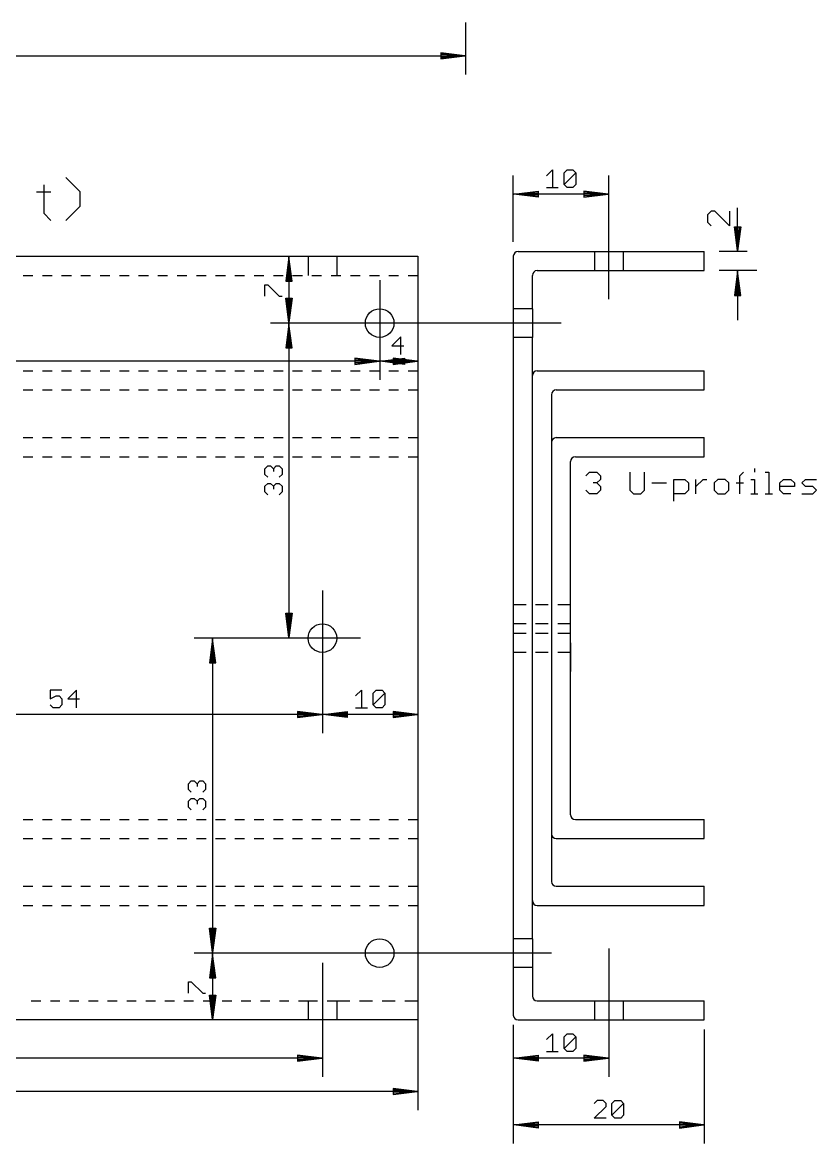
# Model space of a CAD drawing. Extents: x -9 to 622, y -48 to 444.
# Drawn here: x 428.6 to 511.8, y 173.6 to 291 of the extents above; entities that cross this region are included whole.
import ezdxf

# ---------------------------------------------------------------- set-up
doc = ezdxf.new("R2010")
doc.units = 0
doc.layers.add('20', color=7, linetype='CONTINUOUS')
doc.layers.add('47', color=2, linetype='CONTINUOUS')

msp = doc.modelspace()

# ---------------------------------------------------------------- linework, layer by layer
at = {"layer": '20'}
for p, q in [((480.5, 267), (488.5, 267)), ((488.5, 267), (491.5, 267)), ((488.5, 267), (488.5, 265)), ((491.5, 267), (500, 267)), ((491.5, 267), (491.5, 265)), ((500, 265), (500, 267)), ((350, 266.5), (470, 266.5)), ((458.5, 266.5), (458.5, 264.5)), ((461.5, 266.5), (461.5, 264.5)), ((470, 266.5), (470, 264.5)), ((480, 266.5), (480, 230)), ((428.65, 264.5), (429.6667, 264.5)), ((430.6667, 264.5), (431.6833, 264.5)), ((432.6833, 264.5), (433.7, 264.5)), ((434.7, 264.5), (435.7167, 264.5)), ((436.7167, 264.5), (437.7333, 264.5)), ((438.7333, 264.5), (439.75, 264.5)), ((440.75, 264.5), (441.7667, 264.5)), ((442.7667, 264.5), (443.7833, 264.5)), ((444.7833, 264.5), (445.8, 264.5)), ((446.8, 264.5), (447.8167, 264.5)), ((448.8167, 264.5), (449.8333, 264.5)), ((450.8333, 264.5), (451.85, 264.5)), ((452.85, 264.5), (453.8667, 264.5)), ((454.8667, 264.5), (455.8833, 264.5)), ((456.8833, 264.5), (457.9, 264.5)), ((458.9, 264.5), (459.9167, 264.5)), ((460.9167, 264.5), (461.9333, 264.5)), ((462.9333, 264.5), (463.95, 264.5)), ((464.95, 264.5), (465.9667, 264.5)), ((466.9667, 264.5), (467.9833, 264.5)), ((468.9833, 264.5), (470, 264.5)), ((470, 264.5), (470, 254.5)), ((482, 261), (482, 264.5)), ((482.5, 265), (488.5, 265)), ((488.5, 265), (491.5, 265)), ((491.5, 265), (500, 265)), ((482, 261), (480, 261)), ((482, 261), (482, 258)), ((482, 258), (480, 258)), ((482, 254), (482, 258)), ((428.65, 254.5), (429.6667, 254.5)), ((430.6667, 254.5), (431.6833, 254.5)), ((432.6833, 254.5), (433.7, 254.5)), ((434.7, 254.5), (435.7167, 254.5)), ((436.7167, 254.5), (437.7333, 254.5)), ((438.7333, 254.5), (439.75, 254.5)), ((440.75, 254.5), (441.7667, 254.5)), ((442.7667, 254.5), (443.7833, 254.5)), ((444.7833, 254.5), (445.8, 254.5)), ((446.8, 254.5), (447.8167, 254.5)), ((448.8167, 254.5), (449.8333, 254.5)), ((450.8333, 254.5), (451.85, 254.5)), ((452.85, 254.5), (453.8667, 254.5)), ((454.8667, 254.5), (455.8833, 254.5)), ((456.8833, 254.5), (457.9, 254.5)), ((458.9, 254.5), (459.9167, 254.5)), ((460.9167, 254.5), (461.9333, 254.5)), ((462.9333, 254.5), (463.95, 254.5)), ((464.95, 254.5), (465.9667, 254.5)), ((466.9667, 254.5), (467.9833, 254.5)), ((468.9833, 254.5), (470, 254.5)), ((470, 254.5), (470, 252.5)), ((482, 199), (482, 254)), ((482.5, 254.5), (500, 254.5)), ((500, 252.5), (500, 254.5)), ((428.65, 252.5), (429.6667, 252.5)), ((430.6667, 252.5), (431.6833, 252.5)), ((432.6833, 252.5), (433.7, 252.5)), ((434.7, 252.5), (435.7167, 252.5)), ((436.7167, 252.5), (437.7333, 252.5)), ((438.7333, 252.5), (439.75, 252.5)), ((440.75, 252.5), (441.7667, 252.5)), ((442.7667, 252.5), (443.7833, 252.5)), ((444.7833, 252.5), (445.8, 252.5)), ((446.8, 252.5), (447.8167, 252.5)), ((448.8167, 252.5), (449.8333, 252.5)), ((450.8333, 252.5), (451.85, 252.5)), ((452.85, 252.5), (453.8667, 252.5)), ((454.8667, 252.5), (455.8833, 252.5)), ((456.8833, 252.5), (457.9, 252.5)), ((458.9, 252.5), (459.9167, 252.5)), ((460.9167, 252.5), (461.9333, 252.5)), ((462.9333, 252.5), (463.95, 252.5)), ((464.95, 252.5), (465.9667, 252.5)), ((466.9667, 252.5), (467.9833, 252.5)), ((468.9833, 252.5), (470, 252.5)), ((470, 252.5), (470, 247.5)), ((484, 252), (484, 247)), ((484.5, 252.5), (500, 252.5)), ((428.65, 247.5), (429.6667, 247.5)), ((430.6667, 247.5), (431.6833, 247.5)), ((432.6833, 247.5), (433.7, 247.5)), ((434.7, 247.5), (435.7167, 247.5)), ((436.7167, 247.5), (437.7333, 247.5)), ((438.7333, 247.5), (439.75, 247.5)), ((440.75, 247.5), (441.7667, 247.5)), ((442.7667, 247.5), (443.7833, 247.5)), ((444.7833, 247.5), (445.8, 247.5)), ((446.8, 247.5), (447.8167, 247.5)), ((448.8167, 247.5), (449.8333, 247.5)), ((450.8333, 247.5), (451.85, 247.5)), ((452.85, 247.5), (453.8667, 247.5)), ((454.8667, 247.5), (455.8833, 247.5)), ((456.8833, 247.5), (457.9, 247.5)), ((458.9, 247.5), (459.9167, 247.5)), ((460.9167, 247.5), (461.9333, 247.5)), ((462.9333, 247.5), (463.95, 247.5)), ((464.95, 247.5), (465.9667, 247.5)), ((466.9667, 247.5), (467.9833, 247.5)), ((468.9833, 247.5), (470, 247.5)), ((470, 247.5), (470, 245.5)), ((484, 247), (484, 206)), ((484.5, 247.5), (500, 247.5)), ((500, 245.5), (500, 247.5)), ((428.65, 245.5), (429.6667, 245.5)), ((430.6667, 245.5), (431.6833, 245.5)), ((432.6833, 245.5), (433.7, 245.5)), ((434.7, 245.5), (435.7167, 245.5)), ((436.7167, 245.5), (437.7333, 245.5)), ((438.7333, 245.5), (439.75, 245.5)), ((440.75, 245.5), (441.7667, 245.5)), ((442.7667, 245.5), (443.7833, 245.5)), ((444.7833, 245.5), (445.8, 245.5)), ((446.8, 245.5), (447.8167, 245.5)), ((448.8167, 245.5), (449.8333, 245.5)), ((450.8333, 245.5), (451.85, 245.5)), ((452.85, 245.5), (453.8667, 245.5)), ((454.8667, 245.5), (455.8833, 245.5)), ((456.8833, 245.5), (457.9, 245.5)), ((458.9, 245.5), (459.9167, 245.5)), ((460.9167, 245.5), (461.9333, 245.5)), ((462.9333, 245.5), (463.95, 245.5)), ((464.95, 245.5), (465.9667, 245.5)), ((466.9667, 245.5), (467.9833, 245.5)), ((468.9833, 245.5), (470, 245.5)), ((470, 245.5), (470, 207.5)), ((486.5, 245.5), (500, 245.5)), ((486, 230), (486, 245)), ((480, 230), (480, 228)), ((481.3333, 230), (480, 230)), ((483.6667, 230), (482.3333, 230)), ((486, 230), (484.6667, 230)), ((486, 228), (486, 230)), ((480, 228), (480, 227)), ((481.3333, 228), (480, 228)), ((483.6667, 228), (482.3333, 228)), ((486, 228), (484.6667, 228)), ((486, 227), (486, 228)), ((480, 227), (480, 225)), ((481.3333, 227), (480, 227)), ((483.6667, 227), (482.3333, 227)), ((486, 227), (484.6667, 227)), ((486, 226), (486, 227)), ((486, 226), (486, 225)), ((486, 225), (486, 226)), ((480, 225), (480, 187)), ((481.3333, 225), (480, 225)), ((483.6667, 225), (482.3333, 225)), ((486, 225), (484.6667, 225)), ((486, 225), (486, 223)), ((486, 223), (486, 225)), ((486, 208), (486, 223)), ((428.65, 207.5), (429.6667, 207.5)), ((430.6667, 207.5), (431.6833, 207.5)), ((432.6833, 207.5), (433.7, 207.5)), ((434.7, 207.5), (435.7167, 207.5)), ((436.7167, 207.5), (437.7333, 207.5)), ((438.7333, 207.5), (439.75, 207.5)), ((440.75, 207.5), (441.7667, 207.5)), ((442.7667, 207.5), (443.7833, 207.5)), ((444.7833, 207.5), (445.8, 207.5)), ((446.8, 207.5), (447.8167, 207.5)), ((448.8167, 207.5), (449.8333, 207.5)), ((450.8333, 207.5), (451.85, 207.5)), ((452.85, 207.5), (453.8667, 207.5)), ((454.8667, 207.5), (455.8833, 207.5)), ((456.8833, 207.5), (457.9, 207.5)), ((458.9, 207.5), (459.9167, 207.5)), ((460.9167, 207.5), (461.9333, 207.5)), ((462.9333, 207.5), (463.95, 207.5)), ((464.95, 207.5), (465.9667, 207.5)), ((466.9667, 207.5), (467.9833, 207.5)), ((468.9833, 207.5), (470, 207.5)), ((470, 207.5), (470, 205.5)), ((486.5, 207.5), (500, 207.5)), ((500, 205.5), (500, 207.5)), ((484, 206), (484, 201)), ((428.65, 205.5), (429.6667, 205.5)), ((430.6667, 205.5), (431.6833, 205.5)), ((432.6833, 205.5), (433.7, 205.5)), ((434.7, 205.5), (435.7167, 205.5)), ((436.7167, 205.5), (437.7333, 205.5)), ((438.7333, 205.5), (439.75, 205.5)), ((440.75, 205.5), (441.7667, 205.5)), ((442.7667, 205.5), (443.7833, 205.5)), ((444.7833, 205.5), (445.8, 205.5)), ((446.8, 205.5), (447.8167, 205.5)), ((448.8167, 205.5), (449.8333, 205.5)), ((450.8333, 205.5), (451.85, 205.5)), ((452.85, 205.5), (453.8667, 205.5)), ((454.8667, 205.5), (455.8833, 205.5)), ((456.8833, 205.5), (457.9, 205.5)), ((458.9, 205.5), (459.9167, 205.5)), ((460.9167, 205.5), (461.9333, 205.5)), ((462.9333, 205.5), (463.95, 205.5)), ((464.95, 205.5), (465.9667, 205.5)), ((466.9667, 205.5), (467.9833, 205.5)), ((468.9833, 205.5), (470, 205.5)), ((470, 205.5), (470, 200.5)), ((484.5, 205.5), (500, 205.5)), ((428.65, 200.5), (429.6667, 200.5)), ((430.6667, 200.5), (431.6833, 200.5)), ((432.6833, 200.5), (433.7, 200.5)), ((434.7, 200.5), (435.7167, 200.5)), ((436.7167, 200.5), (437.7333, 200.5)), ((438.7333, 200.5), (439.75, 200.5)), ((440.75, 200.5), (441.7667, 200.5)), ((442.7667, 200.5), (443.7833, 200.5)), ((444.7833, 200.5), (445.8, 200.5)), ((446.8, 200.5), (447.8167, 200.5)), ((448.8167, 200.5), (449.8333, 200.5)), ((450.8333, 200.5), (451.85, 200.5)), ((452.85, 200.5), (453.8667, 200.5)), ((454.8667, 200.5), (455.8833, 200.5)), ((456.8833, 200.5), (457.9, 200.5)), ((458.9, 200.5), (459.9167, 200.5)), ((460.9167, 200.5), (461.9333, 200.5)), ((462.9333, 200.5), (463.95, 200.5)), ((464.95, 200.5), (465.9667, 200.5)), ((466.9667, 200.5), (467.9833, 200.5)), ((468.9833, 200.5), (470, 200.5)), ((470, 200.5), (470, 198.5)), ((484.5, 200.5), (500, 200.5)), ((500, 198.5), (500, 200.5)), ((428.65, 198.5), (429.6667, 198.5)), ((430.6667, 198.5), (431.6833, 198.5)), ((432.6833, 198.5), (433.7, 198.5)), ((434.7, 198.5), (435.7167, 198.5)), ((436.7167, 198.5), (437.7333, 198.5)), ((438.7333, 198.5), (439.75, 198.5)), ((440.75, 198.5), (441.7667, 198.5)), ((442.7667, 198.5), (443.7833, 198.5)), ((444.7833, 198.5), (445.8, 198.5)), ((446.8, 198.5), (447.8167, 198.5)), ((448.8167, 198.5), (449.8333, 198.5)), ((450.8333, 198.5), (451.85, 198.5)), ((452.85, 198.5), (453.8667, 198.5)), ((454.8667, 198.5), (455.8833, 198.5)), ((456.8833, 198.5), (457.9, 198.5)), ((458.9, 198.5), (459.9167, 198.5)), ((460.9167, 198.5), (461.9333, 198.5)), ((462.9333, 198.5), (463.95, 198.5)), ((464.95, 198.5), (465.9667, 198.5)), ((466.9667, 198.5), (467.9833, 198.5)), ((468.9833, 198.5), (470, 198.5)), ((470, 198.5), (470, 188.5)), ((482, 195), (482, 199)), ((482.5, 198.5), (500, 198.5)), ((482, 195), (480, 195)), ((482, 195), (482, 192)), ((482, 192), (480, 192)), ((482, 192), (482, 189)), ((429.5, 188.5), (430.5, 188.5)), ((431.5, 188.5), (432.5, 188.5)), ((433.5, 188.5), (434.5, 188.5)), ((435.5, 188.5), (436.5, 188.5)), ((437.5, 188.5), (438.5, 188.5)), ((439.5, 188.5), (440.5, 188.5)), ((441.5, 188.5), (442.5, 188.5)), ((443.5, 188.5), (444.5, 188.5)), ((445.5, 188.5), (446.5, 188.5)), ((447.5, 188.5), (448.5, 188.5)), ((449.5, 188.5), (450.5, 188.5)), ((451.5, 188.5), (452.5, 188.5)), ((453.5, 188.5), (454.5, 188.5)), ((455.5, 188.5), (456.5, 188.5)), ((457.5, 188.5), (458.5, 188.5)), ((458.5, 188.5), (459.5, 188.5)), ((458.5, 188.5), (458.5, 186.5)), ((460.5, 188.5), (461.5, 188.5)), ((461.5, 188.5), (462.875, 188.5)), ((461.5, 188.5), (461.5, 186.5)), ((463.875, 188.5), (465.25, 188.5)), ((466.25, 188.5), (467.625, 188.5)), ((468.625, 188.5), (470, 188.5)), ((470, 188.5), (470, 186.5)), ((482.5, 188.5), (488.5, 188.5)), ((488.5, 188.5), (491.5, 188.5)), ((488.5, 188.5), (488.5, 186.5)), ((491.5, 188.5), (500, 188.5)), ((491.5, 188.5), (491.5, 186.5)), ((500, 186.5), (500, 188.5)), ((458.5, 186.5), (361.5, 186.5)), ((461.5, 186.5), (458.5, 186.5)), ((470, 186.5), (461.5, 186.5)), ((480.5, 186.5), (488.5, 186.5)), ((488.5, 186.5), (491.5, 186.5)), ((491.5, 186.5), (500, 186.5))]:
    msp.add_line(p, q, dxfattribs=at)
for centre in [(466, 259.5), (460, 226.5), (466, 193.5)]:
    msp.add_circle(centre, 1.5, dxfattribs=at)
for centre, start, end in [((480.5, 266.5), 90, 180), ((482.5, 264.5), 90, 180), ((482.5, 254), 90, 180), ((484.5, 252), 90, 180), ((484.5, 247), 90, 180), ((486.5, 245), 90, 180), ((486.5, 208), 180, 270), ((484.5, 206), 180, 270), ((484.5, 201), 180, 270), ((482.5, 199), 180, 270), ((482.5, 189), 180, 270), ((480.5, 187), 180, 270)]:
    msp.add_arc(centre, 0.5, start, end, dxfattribs=at)
at = {"layer": '47'}
for p, q in [((475, 291), (475, 285.55)), ((474.935, 287.5), (472.4, 287.8192)), ((472.4, 287.8192), (472.4, 287.1808)), ((474.935, 287.5), (472.4, 287.76)), ((350.065, 287.5), (474.935, 287.5)), ((474.935, 287.5), (472.4, 287.63)), ((472.4, 287.1808), (474.935, 287.5)), ((472.4, 287.37), (474.935, 287.5)), ((472.4, 287.24), (474.935, 287.5)), ((480, 268), (480, 274.95)), ((483.4829, 274.939), (484.0993, 275.5554)), ((484.0993, 275.5554), (484.0993, 273.7062)), ((485.3245, 275.2472), (485.6327, 275.5554)), ((485.3245, 274.0144), (485.3245, 275.2472)), ((485.3245, 274.0144), (486.5573, 275.2472)), ((485.6327, 275.5554), (486.2491, 275.5554)), ((486.2491, 275.5554), (486.5573, 275.2472)), ((486.5573, 275.2472), (486.5573, 274.0144)), ((490, 262), (490, 274.95)), ((430.8048, 274.0005), (430.8048, 271.0033)), ((434.6234, 273.2512), (433.1248, 274.7498)), ((483.4829, 273.7062), (484.7157, 273.7062)), ((485.6327, 273.7062), (485.3245, 274.0144)), ((486.2491, 273.7062), (485.6327, 273.7062)), ((486.5573, 274.0144), (486.2491, 273.7062)), ((430.0555, 273.2512), (431.5541, 273.2512)), ((434.6234, 271.7526), (434.6234, 273.2512)), ((480.065, 273), (482.6, 273.3192)), ((480.065, 273), (482.6, 273.26)), ((480.065, 273), (482.6, 273.13)), ((489.935, 273), (480.065, 273)), ((482.6, 272.6808), (480.065, 273)), ((482.6, 272.87), (480.065, 273)), ((482.6, 272.74), (480.065, 273)), ((482.6, 273.3192), (482.6, 272.6808)), ((489.935, 273), (487.4, 273.3192)), ((487.4, 273.3192), (487.4, 272.6808)), ((489.935, 273), (487.4, 273.26)), ((489.935, 273), (487.4, 273.13)), ((487.4, 272.6808), (489.935, 273)), ((487.4, 272.87), (489.935, 273)), ((487.4, 272.74), (489.935, 273)), ((433.1248, 270.254), (434.6234, 271.7526)), ((503.5, 267.065), (503.5, 271.5905)), ((430.8048, 271.0033), (431.5541, 270.254)), ((500.7278, 271.2341), (500.3446, 270.851)), ((500.3446, 270.851), (500.3446, 270.0847)), ((501.1109, 271.2341), (500.7278, 271.2341)), ((502.6434, 269.7016), (501.1109, 271.2341)), ((502.6434, 271.2341), (502.6434, 269.7016)), ((500.3446, 270.0847), (500.7278, 269.7016)), ((503.5, 267.065), (503.1808, 269.6)), ((503.1808, 269.6), (503.8192, 269.6)), ((503.5, 267.065), (503.24, 269.6)), ((503.5, 267.065), (503.37, 269.6)), ((503.8192, 269.6), (503.5, 267.065)), ((503.63, 269.6), (503.5, 267.065)), ((503.76, 269.6), (503.5, 267.065)), ((504.5, 267), (501.55, 267)), ((456, 266.5), (458.45, 266.5)), ((456.5, 266.435), (456.1808, 263.9)), ((456.5, 266.435), (456.24, 263.9)), ((456.5, 266.435), (456.37, 263.9)), ((456.5, 266.435), (456.5, 259.565)), ((456.8192, 263.9), (456.5, 266.435)), ((456.63, 263.9), (456.5, 266.435)), ((456.76, 263.9), (456.5, 266.435)), ((505.5, 265), (501.55, 265)), ((503.5, 264.935), (503.1808, 262.4)), ((503.5, 264.935), (503.24, 262.4)), ((503.5, 264.935), (503.37, 262.4)), ((503.5, 264.935), (503.5, 259.8)), ((503.8192, 262.4), (503.5, 264.935)), ((503.63, 262.4), (503.5, 264.935)), ((503.76, 262.4), (503.5, 264.935)), ((453.9701, 262.3072), (453.9701, 263.5061)), ((453.9701, 263.5061), (454.2698, 263.5061)), ((454.2698, 263.5061), (455.4687, 262.3072)), ((456.1808, 263.9), (456.8192, 263.9)), ((466, 264), (466, 253.55)), ((455.4687, 262.3072), (455.7684, 262.3072)), ((456.5, 259.565), (456.1808, 262.1)), ((456.1808, 262.1), (456.8192, 262.1)), ((456.5, 259.565), (456.24, 262.1)), ((456.5, 259.565), (456.37, 262.1)), ((456.8192, 262.1), (456.5, 259.565)), ((456.63, 262.1), (456.5, 259.565)), ((456.76, 262.1), (456.5, 259.565)), ((503.1808, 262.4), (503.8192, 262.4)), ((470, 261), (470, 253.55)), ((485, 259.5), (454.55, 259.5)), ((456.5, 259.435), (456.1808, 256.9)), ((456.5, 259.435), (456.24, 256.9)), ((456.5, 259.435), (456.37, 256.9)), ((456.5, 259.5), (456.5, 259.5)), ((456.5, 259.435), (456.5, 226.565)), ((456.8192, 256.9), (456.5, 259.435)), ((456.63, 256.9), (456.5, 259.435)), ((456.76, 256.9), (456.5, 259.435)), ((468.2064, 258.0554), (467.2818, 257.1308)), ((468.2064, 256.2062), (468.2064, 258.0554)), ((456.1808, 256.9), (456.8192, 256.9)), ((466, 257), (466, 253.55)), ((467.2818, 257.1308), (468.5146, 257.1308)), ((465.935, 255.5), (354.065, 255.5)), ((465.935, 255.5), (463.4, 255.8192)), ((463.4, 255.8192), (463.4, 255.1808)), ((465.935, 255.5), (463.4, 255.76)), ((465.935, 255.5), (463.4, 255.63)), ((463.4, 255.1808), (465.935, 255.5)), ((463.4, 255.37), (465.935, 255.5)), ((463.4, 255.24), (465.935, 255.5)), ((466.065, 255.5), (468.6, 255.8192)), ((466.065, 255.5), (468.6, 255.76)), ((466.065, 255.5), (468.6, 255.63)), ((469.935, 255.5), (466.065, 255.5)), ((468.6, 255.1808), (466.065, 255.5)), ((468.6, 255.37), (466.065, 255.5)), ((468.6, 255.24), (466.065, 255.5)), ((469.935, 255.5), (467.4, 255.8192)), ((467.4, 255.8192), (467.4, 255.1808)), ((469.935, 255.5), (467.4, 255.76)), ((469.935, 255.5), (467.4, 255.63)), ((467.4, 255.1808), (469.935, 255.5)), ((467.4, 255.37), (469.935, 255.5)), ((467.4, 255.24), (469.935, 255.5)), ((468.6, 255.8192), (468.6, 255.1808)), ((453.9701, 244.2491), (454.2698, 244.5488)), ((454.2698, 244.5488), (454.5695, 244.5488)), ((454.5695, 244.5488), (454.8692, 244.2491)), ((454.8692, 244.2491), (455.169, 244.5488)), ((455.169, 244.5488), (455.4687, 244.5488)), ((455.4687, 244.5488), (455.7684, 244.2491)), ((453.9701, 243.6496), (453.9701, 244.2491)), ((454.2698, 243.3499), (453.9701, 243.6496)), ((454.8692, 244.2491), (454.8692, 243.9494)), ((455.7684, 243.6496), (455.4687, 243.3499)), ((455.7684, 244.2491), (455.7684, 243.6496)), ((487.6016, 243.5172), (487.9847, 243.9004)), ((487.9847, 243.9004), (488.751, 243.9004)), ((488.751, 243.9004), (489.1341, 243.5172)), ((489.1341, 243.1341), (488.751, 242.751)), ((489.1341, 243.5172), (489.1341, 243.1341)), ((492.2055, 243.9004), (492.2055, 241.9847)), ((493.738, 241.9847), (493.738, 243.9004)), ((496.8095, 240.8353), (496.8095, 243.1341)), ((496.8095, 243.1341), (497.9588, 243.1341)), ((497.9588, 243.1341), (498.342, 242.751)), ((499.1114, 241.6016), (499.1114, 243.1341)), ((499.1114, 242.3679), (499.8777, 243.1341)), ((499.8777, 243.1341), (500.2608, 243.1341)), ((501.4129, 243.1341), (501.0297, 242.751)), ((502.1791, 243.1341), (501.4129, 243.1341)), ((502.5622, 242.751), (502.1791, 243.1341)), ((503.7148, 243.5172), (504.098, 243.9004)), ((503.7148, 241.6016), (503.7148, 243.5172)), ((504.8663, 243.1341), (505.2495, 243.1341)), ((505.2495, 244.2835), (505.2495, 243.9004)), ((505.2495, 243.1341), (505.2495, 241.6016)), ((506.401, 243.9004), (506.7841, 243.9004)), ((506.7841, 243.9004), (506.7841, 241.6016)), ((507.9356, 242.751), (508.3188, 243.1341)), ((508.3188, 243.1341), (509.085, 243.1341)), ((509.085, 243.1341), (509.4681, 242.751)), ((510.2376, 242.751), (510.6207, 243.1341)), ((510.6207, 243.1341), (511.7701, 243.1341)), ((453.9701, 242.4075), (454.2698, 242.7072)), ((453.9701, 241.8081), (453.9701, 242.4075)), ((454.2698, 242.7072), (454.5695, 242.7072)), ((454.5695, 242.7072), (454.8692, 242.4075)), ((454.8692, 242.4075), (455.169, 242.7072)), ((454.8692, 242.4075), (454.8692, 242.1078)), ((455.169, 242.7072), (455.4687, 242.7072)), ((455.4687, 242.7072), (455.7684, 242.4075)), ((455.7684, 242.4075), (455.7684, 241.8081)), ((487.9847, 241.6016), (487.6016, 241.9847)), ((488.751, 242.751), (488.3679, 242.751)), ((488.751, 242.751), (489.1341, 242.3679)), ((489.1341, 241.9847), (488.751, 241.6016)), ((489.1341, 242.3679), (489.1341, 241.9847)), ((492.2055, 241.9847), (492.5887, 241.6016)), ((493.3549, 241.6016), (493.738, 241.9847)), ((494.5075, 242.751), (496.04, 242.751)), ((498.342, 241.9847), (497.9588, 241.6016)), ((498.342, 242.751), (498.342, 241.9847)), ((501.0297, 242.751), (501.0297, 241.9847)), ((501.0297, 241.9847), (501.4129, 241.6016)), ((502.1791, 241.6016), (502.5622, 241.9847)), ((502.5622, 241.9847), (502.5622, 242.751)), ((503.3317, 242.751), (504.098, 242.751)), ((507.9356, 241.9847), (507.9356, 242.751)), ((509.4681, 242.3679), (507.9356, 242.3679)), ((508.3188, 241.6016), (507.9356, 241.9847)), ((509.4681, 242.751), (509.4681, 242.3679)), ((510.6207, 242.3679), (510.2376, 242.751)), ((511.387, 242.3679), (510.6207, 242.3679)), ((511.7701, 241.9847), (511.387, 242.3679)), ((511.387, 241.6016), (511.7701, 241.9847)), ((454.2698, 241.5083), (453.9701, 241.8081)), ((455.7684, 241.8081), (455.4687, 241.5083)), ((488.751, 241.6016), (487.9847, 241.6016)), ((492.5887, 241.6016), (493.3549, 241.6016)), ((497.9588, 241.6016), (496.8095, 241.6016)), ((501.4129, 241.6016), (502.1791, 241.6016)), ((504.8663, 241.6016), (505.6326, 241.6016)), ((506.401, 241.6016), (507.1672, 241.6016)), ((509.085, 241.6016), (508.3188, 241.6016)), ((510.2376, 241.6016), (511.387, 241.6016)), ((460, 231.5), (460, 216.55)), ((456.5, 226.565), (456.1808, 229.1)), ((456.1808, 229.1), (456.8192, 229.1)), ((456.5, 226.565), (456.24, 229.1)), ((456.5, 226.565), (456.37, 229.1)), ((456.8192, 229.1), (456.5, 226.565)), ((456.63, 229.1), (456.5, 226.565)), ((456.76, 229.1), (456.5, 226.565)), ((456, 226.5), (446.55, 226.5)), ((448.5, 226.435), (448.1808, 223.9)), ((448.5, 226.435), (448.24, 223.9)), ((448.5, 226.435), (448.37, 223.9)), ((448.5, 226.435), (448.5, 193.565)), ((448.8192, 223.9), (448.5, 226.435)), ((448.63, 223.9), (448.5, 226.435)), ((448.76, 223.9), (448.5, 226.435)), ((464, 226.5), (454.55, 226.5)), ((460, 225), (460, 216.55)), ((448.1808, 223.9), (448.8192, 223.9)), ((432.7157, 221.0554), (431.4829, 221.0554)), ((431.4829, 221.0554), (431.4829, 220.1308)), ((434.2491, 221.0554), (433.3245, 220.1308)), ((434.2491, 219.2062), (434.2491, 221.0554)), ((463.4829, 220.439), (464.0993, 221.0554)), ((464.0993, 221.0554), (464.0993, 219.2062)), ((465.3245, 220.7472), (465.6327, 221.0554)), ((465.6327, 221.0554), (466.2491, 221.0554)), ((466.2491, 221.0554), (466.5573, 220.7472)), ((470, 221.5), (470, 216.55)), ((431.4829, 220.1308), (432.0993, 220.439)), ((432.0993, 220.439), (432.4075, 220.439)), ((432.4075, 220.439), (432.7157, 220.1308)), ((432.7157, 220.1308), (432.7157, 219.5144)), ((433.3245, 220.1308), (434.5573, 220.1308)), ((465.3245, 219.5144), (465.3245, 220.7472)), ((465.3245, 219.5144), (466.5573, 220.7472)), ((466.5573, 220.7472), (466.5573, 219.5144)), ((459.935, 218.5), (406.065, 218.5)), ((431.7911, 219.2062), (431.4829, 219.5144)), ((432.4075, 219.2062), (431.7911, 219.2062)), ((432.7157, 219.5144), (432.4075, 219.2062)), ((459.935, 218.5), (457.4, 218.8192)), ((457.4, 218.8192), (457.4, 218.1808)), ((459.935, 218.5), (457.4, 218.76)), ((459.935, 218.5), (457.4, 218.63)), ((457.4, 218.1808), (459.935, 218.5)), ((457.4, 218.37), (459.935, 218.5)), ((457.4, 218.24), (459.935, 218.5)), ((460.065, 218.5), (462.6, 218.8192)), ((460.065, 218.5), (462.6, 218.76)), ((460.065, 218.5), (462.6, 218.63)), ((469.935, 218.5), (460.065, 218.5)), ((462.6, 218.1808), (460.065, 218.5)), ((462.6, 218.37), (460.065, 218.5)), ((462.6, 218.24), (460.065, 218.5)), ((462.6, 218.8192), (462.6, 218.1808)), ((463.4829, 219.2062), (464.7157, 219.2062)), ((465.6327, 219.2062), (465.3245, 219.5144)), ((466.2491, 219.2062), (465.6327, 219.2062)), ((466.5573, 219.5144), (466.2491, 219.2062)), ((469.935, 218.5), (467.4, 218.8192)), ((467.4, 218.8192), (467.4, 218.1808)), ((469.935, 218.5), (467.4, 218.76)), ((469.935, 218.5), (467.4, 218.63)), ((467.4, 218.1808), (469.935, 218.5)), ((467.4, 218.37), (469.935, 218.5)), ((467.4, 218.24), (469.935, 218.5)), ((445.9701, 211.2491), (446.2698, 211.5488)), ((446.2698, 211.5488), (446.5695, 211.5488)), ((446.5695, 211.5488), (446.8692, 211.2491)), ((446.8692, 211.2491), (447.169, 211.5488)), ((447.169, 211.5488), (447.4687, 211.5488)), ((447.4687, 211.5488), (447.7684, 211.2491)), ((445.9701, 210.6496), (445.9701, 211.2491)), ((446.2698, 210.3499), (445.9701, 210.6496)), ((446.8692, 211.2491), (446.8692, 210.9494)), ((447.7684, 210.6496), (447.4687, 210.3499)), ((447.7684, 211.2491), (447.7684, 210.6496)), ((445.9701, 209.4075), (446.2698, 209.7072)), ((445.9701, 208.8081), (445.9701, 209.4075)), ((446.2698, 209.7072), (446.5695, 209.7072)), ((446.5695, 209.7072), (446.8692, 209.4075)), ((446.8692, 209.4075), (447.169, 209.7072)), ((446.8692, 209.4075), (446.8692, 209.1078)), ((447.169, 209.7072), (447.4687, 209.7072)), ((447.4687, 209.7072), (447.7684, 209.4075)), ((447.7684, 209.4075), (447.7684, 208.8081)), ((446.2698, 208.5083), (445.9701, 208.8081)), ((447.7684, 208.8081), (447.4687, 208.5083)), ((448.5, 193.565), (448.1808, 196.1)), ((448.1808, 196.1), (448.8192, 196.1)), ((448.5, 193.565), (448.24, 196.1)), ((448.5, 193.565), (448.37, 196.1)), ((448.8192, 196.1), (448.5, 193.565)), ((448.63, 196.1), (448.5, 193.565)), ((448.76, 196.1), (448.5, 193.565)), ((490, 194), (490, 180.55)), ((484, 193.5), (446.55, 193.5)), ((456, 193.5), (446.55, 193.5)), ((448.5, 193.435), (448.1808, 190.9)), ((448.5, 193.435), (448.24, 190.9)), ((448.5, 193.435), (448.37, 190.9)), ((448.5, 193.435), (448.5, 186.565)), ((448.8192, 190.9), (448.5, 193.435)), ((448.63, 190.9), (448.5, 193.435)), ((448.76, 190.9), (448.5, 193.435)), ((460, 192.5), (460, 180.55)), ((445.9701, 189.3072), (445.9701, 190.5061)), ((445.9701, 190.5061), (446.2698, 190.5061)), ((446.2698, 190.5061), (447.4687, 189.3072)), ((448.1808, 190.9), (448.8192, 190.9)), ((447.4687, 189.3072), (447.7684, 189.3072)), ((448.5, 186.565), (448.1808, 189.1)), ((448.1808, 189.1), (448.8192, 189.1)), ((448.5, 186.565), (448.24, 189.1)), ((448.5, 186.565), (448.37, 189.1)), ((448.8192, 189.1), (448.5, 186.565)), ((448.63, 189.1), (448.5, 186.565)), ((448.76, 189.1), (448.5, 186.565)), ((448.5, 186.5), (448.5, 186.5)), ((470, 186.5), (470, 177.05)), ((480, 186), (480, 180.55)), ((480, 185.5), (480, 173.55)), ((483.4829, 184.439), (484.0993, 185.0554)), ((484.0993, 185.0554), (484.0993, 183.2062)), ((485.3245, 184.7472), (485.6327, 185.0554)), ((485.3245, 183.5144), (485.3245, 184.7472)), ((485.3245, 183.5144), (486.5573, 184.7472)), ((485.6327, 185.0554), (486.2491, 185.0554)), ((486.2491, 185.0554), (486.5573, 184.7472)), ((486.5573, 184.7472), (486.5573, 183.5144)), ((500, 185.5), (500, 173.55)), ((485.6327, 183.2062), (485.3245, 183.5144)), ((486.5573, 183.5144), (486.2491, 183.2062)), ((459.935, 182.5), (360.065, 182.5)), ((459.935, 182.5), (457.4, 182.8192)), ((457.4, 182.8192), (457.4, 182.1808)), ((459.935, 182.5), (457.4, 182.76)), ((459.935, 182.5), (457.4, 182.63)), ((457.4, 182.1808), (459.935, 182.5)), ((457.4, 182.37), (459.935, 182.5)), ((457.4, 182.24), (459.935, 182.5)), ((480.065, 182.5), (482.6, 182.8192)), ((480.065, 182.5), (482.6, 182.76)), ((480.065, 182.5), (482.6, 182.63)), ((489.935, 182.5), (480.065, 182.5)), ((482.6, 182.1808), (480.065, 182.5)), ((482.6, 182.37), (480.065, 182.5)), ((482.6, 182.24), (480.065, 182.5)), ((482.6, 182.8192), (482.6, 182.1808)), ((483.4829, 183.2062), (484.7157, 183.2062)), ((486.2491, 183.2062), (485.6327, 183.2062)), ((489.935, 182.5), (487.4, 182.8192)), ((487.4, 182.8192), (487.4, 182.1808)), ((489.935, 182.5), (487.4, 182.76)), ((489.935, 182.5), (487.4, 182.63)), ((487.4, 182.1808), (489.935, 182.5)), ((487.4, 182.37), (489.935, 182.5)), ((487.4, 182.24), (489.935, 182.5)), ((469.935, 179), (350.065, 179)), ((469.935, 179), (467.4, 179.3192)), ((467.4, 179.3192), (467.4, 178.6808)), ((469.935, 179), (467.4, 179.26)), ((469.935, 179), (467.4, 179.13)), ((467.4, 178.6808), (469.935, 179)), ((467.4, 178.87), (469.935, 179)), ((467.4, 178.74), (469.935, 179)), ((488.7911, 178.0554), (488.4829, 177.7472)), ((488.4829, 176.2062), (489.7157, 177.439)), ((489.4075, 178.0554), (488.7911, 178.0554)), ((489.7157, 177.7472), (489.4075, 178.0554)), ((489.7157, 177.439), (489.7157, 177.7472)), ((490.3245, 177.7472), (490.6327, 178.0554)), ((490.3245, 176.5144), (490.3245, 177.7472)), ((490.3245, 176.5144), (491.5573, 177.7472)), ((490.6327, 178.0554), (491.2491, 178.0554)), ((491.2491, 178.0554), (491.5573, 177.7472)), ((491.5573, 177.7472), (491.5573, 176.5144)), ((489.7157, 176.2062), (488.4829, 176.2062)), ((490.6327, 176.2062), (490.3245, 176.5144)), ((491.2491, 176.2062), (490.6327, 176.2062)), ((491.5573, 176.5144), (491.2491, 176.2062)), ((480.065, 175.5), (482.6, 175.8192)), ((480.065, 175.5), (482.6, 175.76)), ((480.065, 175.5), (482.6, 175.63)), ((499.935, 175.5), (480.065, 175.5)), ((482.6, 175.1808), (480.065, 175.5)), ((482.6, 175.37), (480.065, 175.5)), ((482.6, 175.24), (480.065, 175.5)), ((482.6, 175.8192), (482.6, 175.1808)), ((499.935, 175.5), (497.4, 175.8192)), ((497.4, 175.8192), (497.4, 175.1808)), ((499.935, 175.5), (497.4, 175.76)), ((499.935, 175.5), (497.4, 175.63)), ((497.4, 175.1808), (499.935, 175.5)), ((497.4, 175.37), (499.935, 175.5)), ((497.4, 175.24), (499.935, 175.5))]:
    msp.add_line(p, q, dxfattribs=at)

doc.saveas('drawing.dxf')
